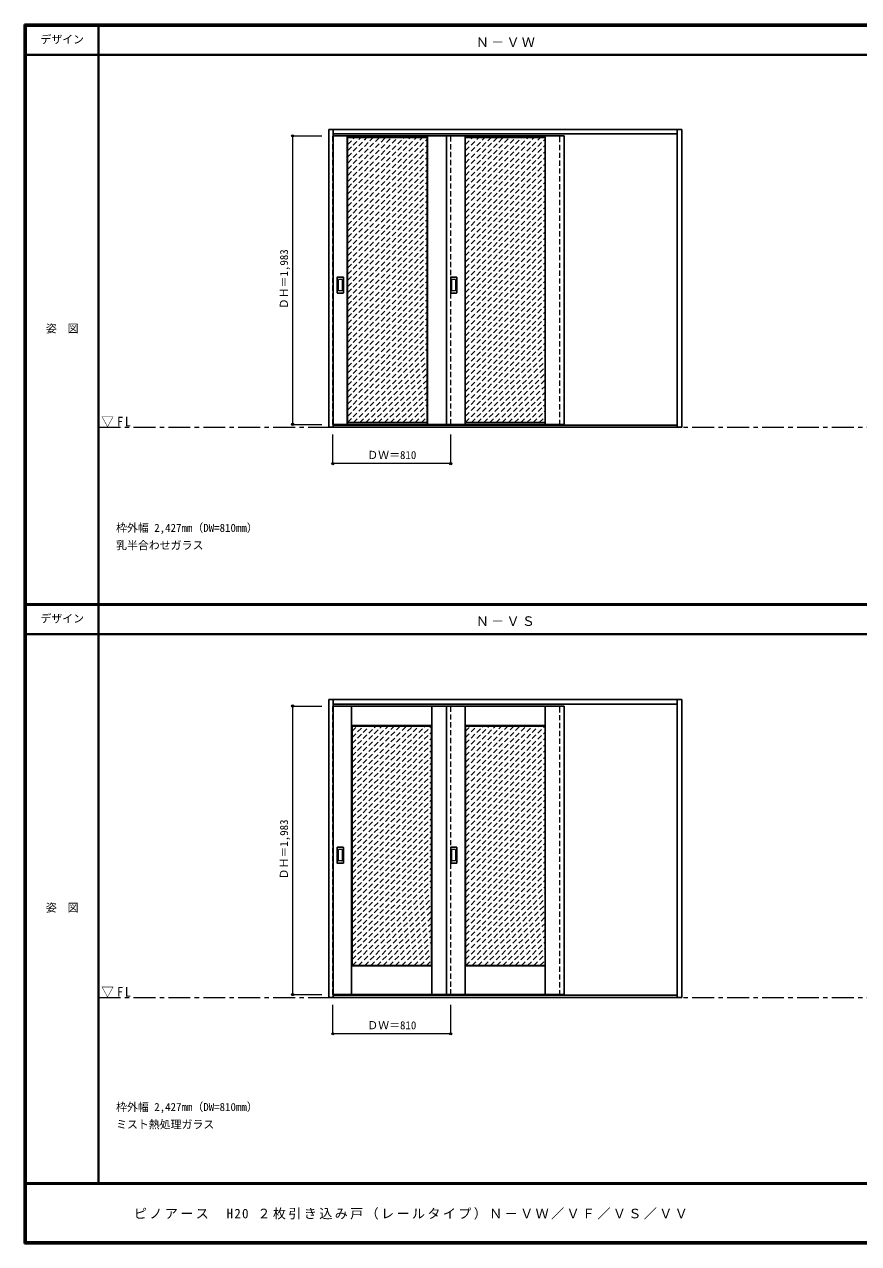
# Model space of a CAD drawing. Units: millimetres, scale not verified. Extents: x -6000 to 5700, y -4307 to 4260.
# Drawn here: x -6000 to -267, y -4205 to 4175 of the extents above; entities that cross this region are included whole.
import ezdxf
from ezdxf.enums import TextEntityAlignment as Align

# ---------------------------------------------------------------- set-up
doc = ezdxf.new("R2010")
doc.units = ezdxf.units.MM
doc.header["$LTSCALE"] = 30
doc.header["$PDMODE"] = 32
doc.header["$PDSIZE"] = 15
doc.linetypes.add('CHAIN1', pattern=[8, 5, -1, 1, -1])
doc.linetypes.add('DASHED1', pattern=[1.8, 1.2, -0.6])
for name, color, linetype, lineweight in [('0-1_通り芯', 7, 'CHAIN1', 18), ('0-2_扉', 3, 'Continuous', 25), ('0-3_仕上げ', 7, 'Continuous', 18), ('0-4_枠', 3, 'Continuous', 25), ('0-6_引手', 3, 'Continuous', 25), ('0-B_寸法', 4, 'Continuous', 9), ('0-C_ハッチ', 4, 'DASHED1', 9), ('F-1_枠', 6, 'Continuous', 40)]:
    doc.layers.add(name, color=color, linetype=linetype, lineweight=lineweight)
doc.layers.add('0-A_文字', color=7, linetype='Continuous')
doc.layers.add('F-A_文字', color=7, linetype='Continuous')
doc.styles.add('ＭＳ ゴシック', font='')
doc.styles.get('ＭＳ ゴシック').set_extended_font_data('MS Gothic')

msp = doc.modelspace()

# ---------------------------------------------------------------- linework, layer by layer
at = {"layer": '0-1_通り芯'}
for p, q in [((-5490, 1406), (5690, 1406)), ((-5490, -2513.25), (5700, -2513.25))]:
    msp.add_line(p, q, dxfattribs=at)
at = {"layer": '0-2_扉'}
for p, q in [((-3877, 3409), (-2290, 3409)), ((-3100, 3409), (-3100, 1426)), ((-3877, -510.25), (-2290, -510.25)), ((-3100, -510.25), (-3100, -2493.25))]:
    msp.add_line(p, q, dxfattribs=at)
at = {"layer": '0-2_扉', "color": 4, "linetype": 'DASHED1', "lineweight": 9}
for p, q in [((-3070, 1426), (-3070, 3409)), ((-3070, -2493.25), (-3070, -510.25))]:
    msp.add_line(p, q, dxfattribs=at)
for points in [[(-3877, 1426), (-3880, 1426), (-3880, 3409), (-3877, 3409)], [(-3877, -2493.25), (-3880, -2493.25), (-3880, -510.25), (-3877, -510.25)]]:
    msp.add_lwpolyline(points, dxfattribs=at)
at = {"layer": '0-2_扉'}
for points in [[(-3877, 1426), (-2290, 1426), (-2290, 3409)], [(-3877, -2493.25), (-2290, -2493.25), (-2290, -510.25)]]:
    msp.add_lwpolyline(points, dxfattribs=at)
at = {"layer": '0-3_仕上げ'}
for p, q in [((-3782, 1426), (-3782, 3409)), ((-3778, 1426), (-3778, 3409)), ((-3232, 1426), (-3232, 3409)), ((-3228, 1426), (-3228, 3409)), ((-2972, 1426), (-2972, 3409)), ((-2968, 1426), (-2968, 3409)), ((-2422, 1426), (-2422, 3409)), ((-2418, 1426), (-2418, 3409)), ((-3752, -2493.25), (-3752, -510.25)), ((-3750.5, -645.75), (-3750.5, -510.25)), ((-3749, -644.25), (-3749, -510.25)), ((-3201, -644.25), (-3201, -510.25)), ((-3199.5, -645.75), (-3199.5, -510.25)), ((-3198, -2493.25), (-3198, -510.25)), ((-2972, -2493.25), (-2972, -510.25)), ((-2970.5, -645.75), (-2970.5, -510.25)), ((-2969, -644.25), (-2969, -510.25)), ((-2421, -644.25), (-2421, -510.25)), ((-2419.5, -645.75), (-2419.5, -510.25)), ((-2418, -2493.25), (-2418, -510.25)), ((-3749, -644.25), (-3750.5, -645.75)), ((-3748, -648.25), (-3750.5, -645.75)), ((-3201, -644.25), (-3749, -644.25)), ((-3199.5, -645.75), (-3202, -648.25)), ((-3201, -644.25), (-3199.5, -645.75)), ((-2969, -644.25), (-2970.5, -645.75)), ((-2968, -648.25), (-2970.5, -645.75)), ((-2421, -644.25), (-2969, -644.25)), ((-2419.5, -645.75), (-2422, -648.25)), ((-2421, -644.25), (-2419.5, -645.75)), ((-3750.5, -2493.25), (-3750.5, -2295.75)), ((-3749, -2493.25), (-3749, -2297.25)), ((-3202, -2293.25), (-3199.5, -2295.75)), ((-3201, -2297.25), (-3199.5, -2295.75)), ((-3199.5, -2493.25), (-3199.5, -2295.75)), ((-2970.5, -2493.25), (-2970.5, -2295.75)), ((-2969, -2493.25), (-2969, -2297.25)), ((-2422, -2293.25), (-2419.5, -2295.75)), ((-2421, -2297.25), (-2419.5, -2295.75)), ((-2419.5, -2493.25), (-2419.5, -2295.75))]:
    msp.add_line(p, q, dxfattribs=at)
at = {"layer": '0-3_仕上げ', "color": 3, "lineweight": 25}
for p, q in [((-3232, 3397), (-3778, 3397)), ((-2422, 3397), (-2968, 3397)), ((-3778, 1438), (-3232, 1438)), ((-2968, 1438), (-2422, 1438)), ((-3748, -2293.25), (-3748, -648.25)), ((-3202, -648.25), (-3748, -648.25)), ((-3202, -2293.25), (-3202, -648.25)), ((-2968, -2293.25), (-2968, -648.25)), ((-2422, -648.25), (-2968, -648.25)), ((-2422, -2293.25), (-2422, -648.25)), ((-3202, -2293.25), (-3748, -2293.25)), ((-2422, -2293.25), (-2968, -2293.25))]:
    msp.add_line(p, q, dxfattribs=at)
at = {"layer": '0-3_仕上げ'}
for points in [[(-3201, -2493.25), (-3201, -2297.25), (-3749, -2297.25), (-3750.5, -2295.75), (-3748, -2293.25)], [(-2421, -2493.25), (-2421, -2297.25), (-2969, -2297.25), (-2970.5, -2295.75), (-2968, -2293.25)]]:
    msp.add_lwpolyline(points, dxfattribs=at)
at = {"layer": '0-4_枠'}
for p, q in [((-3907, 1406), (-3907, 3453)), ((-3907, 3453), (-1483, 3453)), ((-3877, 1406), (-3877, 3453)), ((-1513, 1406), (-1513, 3453)), ((-1483, 1406), (-1483, 3453)), ((-3877, 3423), (-1513, 3423)), ((-1483, 1406), (-3907, 1406)), ((-1513, 1421), (-3877, 1421)), ((-3907, -2513.25), (-3907, -466.25)), ((-3907, -466.25), (-1483, -466.25)), ((-3877, -2513.25), (-3877, -466.25)), ((-3877, -496.25), (-1513, -496.25)), ((-1513, -2513.25), (-1513, -466.25)), ((-1483, -2513.25), (-1483, -466.25)), ((-1483, -2513.25), (-3907, -2513.25)), ((-1513, -2498.25), (-3877, -2498.25))]:
    msp.add_line(p, q, dxfattribs=at)
at = {"layer": '0-4_枠', "color": 4, "linetype": 'DASHED1', "lineweight": 9}
for p, q in [((-2320, 1421), (-2320, 3423)), ((-2290, 1421), (-2290, 3423)), ((-2320, -2498.25), (-2320, -496.25)), ((-2290, -2498.25), (-2290, -496.25))]:
    msp.add_line(p, q, dxfattribs=at)
at = {"layer": '0-6_引手'}
for p, q in [((-3850, 2330), (-3850, 2437)), ((-3809.5, 2438.5), (-3848.5, 2438.5)), ((-3808, 2437), (-3808, 2330)), ((-3070, 2330), (-3070, 2437)), ((-3029.5, 2438.5), (-3068.5, 2438.5)), ((-3028, 2437), (-3028, 2330)), ((-3809.5, 2328.5), (-3848.5, 2328.5)), ((-3029.5, 2328.5), (-3068.5, 2328.5)), ((-3850, -1589.25), (-3850, -1482.25)), ((-3809.5, -1480.75), (-3848.5, -1480.75)), ((-3808, -1482.25), (-3808, -1589.25)), ((-3070, -1589.25), (-3070, -1482.25)), ((-3029.5, -1480.75), (-3068.5, -1480.75)), ((-3028, -1482.25), (-3028, -1589.25)), ((-3809.5, -1590.75), (-3848.5, -1590.75)), ((-3029.5, -1590.75), (-3068.5, -1590.75))]:
    msp.add_line(p, q, dxfattribs=at)
at = {"layer": '0-6_引手', "color": 7, "lineweight": 18}
for p, q in [((-3841.5, 2346), (-3841.5, 2421)), ((-3818, 2422.5), (-3840, 2422.5)), ((-3816.5, 2421), (-3816.5, 2346)), ((-3061.5, 2346), (-3061.5, 2421)), ((-3038, 2422.5), (-3060, 2422.5)), ((-3036.5, 2421), (-3036.5, 2346)), ((-3818, 2344.5), (-3840, 2344.5)), ((-3038, 2344.5), (-3060, 2344.5)), ((-3841.5, -1573.25), (-3841.5, -1498.25)), ((-3818, -1496.75), (-3840, -1496.75)), ((-3816.5, -1498.25), (-3816.5, -1573.25)), ((-3061.5, -1573.25), (-3061.5, -1498.25)), ((-3038, -1496.75), (-3060, -1496.75)), ((-3036.5, -1498.25), (-3036.5, -1573.25)), ((-3818, -1574.75), (-3840, -1574.75)), ((-3038, -1574.75), (-3060, -1574.75))]:
    msp.add_line(p, q, dxfattribs=at)
at = {"layer": '0-6_引手'}
for centre, start, end in [((-3848.5, 2437), 90, 180), ((-3809.5, 2437), 0, 90), ((-3068.5, 2437), 90, 180), ((-3029.5, 2437), 0, 90), ((-3848.5, 2330), 180, 270), ((-3809.5, 2330), 270, 0), ((-3068.5, 2330), 180, 270), ((-3029.5, 2330), 270, 0), ((-3848.5, -1482.25), 90, 180), ((-3809.5, -1482.25), 0, 90), ((-3068.5, -1482.25), 90, 180), ((-3029.5, -1482.25), 0, 90), ((-3848.5, -1589.25), 180, 270), ((-3809.5, -1589.25), 270, 0), ((-3068.5, -1589.25), 180, 270), ((-3029.5, -1589.25), 270, 0)]:
    msp.add_arc(centre, 1.5, start, end, dxfattribs=at)
at = {"layer": '0-6_引手', "color": 7, "lineweight": 18}
for centre, start, end in [((-3840, 2421), 90, 180), ((-3818, 2421), 0, 90), ((-3060, 2421), 90, 180), ((-3038, 2421), 0, 90), ((-3840, 2346), 180, 270), ((-3818, 2346), 270, 0), ((-3060, 2346), 180, 270), ((-3038, 2346), 270, 0), ((-3840, -1498.25), 90, 180), ((-3818, -1498.25), 0, 90), ((-3060, -1498.25), 90, 180), ((-3038, -1498.25), 0, 90), ((-3840, -1573.25), 180, 270), ((-3818, -1573.25), 270, 0), ((-3060, -1573.25), 180, 270), ((-3038, -1573.25), 270, 0)]:
    msp.add_arc(centre, 1.5, start, end, dxfattribs=at)
at = {"layer": '0-B_寸法'}
for p, q in [((-4157, 3409), (-3957, 3409)), ((-4157, 3409), (-4157, 1426)), ((-4157, 1426), (-3957, 1426)), ((-3880, 1156), (-3880, 1356)), ((-3070, 1156), (-3070, 1356)), ((-3070, 1156), (-3880, 1156)), ((-4157, -510.25), (-3957, -510.25)), ((-4157, -510.25), (-4157, -2493.25)), ((-4157, -2493.25), (-3957, -2493.25)), ((-3880, -2763.25), (-3880, -2563.25)), ((-3070, -2763.25), (-3070, -2563.25)), ((-3070, -2763.25), (-3880, -2763.25))]:
    msp.add_line(p, q, dxfattribs=at)
at = {"layer": '0-B_寸法', "color": 7}
for p in [(-4157, 3409), (-4157, 1426), (-3880, 1156), (-3070, 1156), (-4157, -510.25), (-4157, -2493.25), (-3880, -2763.25), (-3070, -2763.25)]:
    msp.add_point(p, dxfattribs=at)
at = {"layer": '0-C_ハッチ'}
for p, q in [((-3778, 2882.8), (-3263.8, 3397)), ((-3778, 2925.23), (-3306.23, 3397)), ((-3778, 2967.65), (-3348.65, 3397)), ((-3778, 3010.08), (-3391.08, 3397)), ((-3778, 3052.5), (-3433.5, 3397)), ((-3778, 3094.93), (-3475.93, 3397)), ((-3778, 3137.36), (-3518.36, 3397)), ((-3778, 3179.78), (-3560.78, 3397)), ((-3778, 3222.21), (-3603.21, 3397)), ((-3778, 3264.64), (-3645.64, 3397)), ((-3778, 3307.06), (-3688.06, 3397)), ((-3778, 3349.49), (-3730.49, 3397)), ((-3778, 3391.92), (-3772.92, 3397)), ((-3778, 2840.37), (-3232, 3386.37)), ((-2968, 2882.8), (-2453.8, 3397)), ((-2968, 2925.23), (-2496.23, 3397)), ((-2968, 2967.65), (-2538.65, 3397)), ((-2968, 3010.08), (-2581.08, 3397)), ((-2968, 3052.5), (-2623.5, 3397)), ((-2968, 3094.93), (-2665.93, 3397)), ((-2968, 3137.36), (-2708.36, 3397)), ((-2968, 3179.78), (-2750.78, 3397)), ((-2968, 3222.21), (-2793.21, 3397)), ((-2968, 3264.64), (-2835.64, 3397)), ((-2968, 3307.06), (-2878.06, 3397)), ((-2968, 3349.49), (-2920.49, 3397)), ((-2968, 3391.92), (-2962.92, 3397)), ((-2968, 2840.37), (-2422, 3386.37)), ((-3778, 2797.95), (-3232, 3343.95)), ((-3778, 2755.52), (-3232, 3301.52)), ((-2968, 2797.95), (-2422, 3343.95)), ((-2968, 2755.52), (-2422, 3301.52)), ((-3778, 2713.09), (-3232, 3259.09)), ((-3778, 2670.67), (-3232, 3216.67)), ((-2968, 2713.09), (-2422, 3259.09)), ((-2968, 2670.67), (-2422, 3216.67)), ((-3778, 2628.24), (-3232, 3174.24)), ((-3778, 2585.81), (-3232, 3131.81)), ((-2968, 2628.24), (-2422, 3174.24)), ((-2968, 2585.81), (-2422, 3131.81)), ((-3778, 2543.39), (-3232, 3089.39)), ((-3778, 2500.96), (-3232, 3046.96)), ((-2968, 2543.39), (-2422, 3089.39)), ((-2968, 2500.96), (-2422, 3046.96)), ((-3778, 2458.53), (-3232, 3004.53)), ((-3778, 2416.11), (-3232, 2962.11)), ((-2968, 2458.53), (-2422, 3004.53)), ((-2968, 2416.11), (-2422, 2962.11)), ((-3778, 2373.68), (-3232, 2919.68)), ((-3778, 2331.26), (-3232, 2877.26)), ((-2968, 2373.68), (-2422, 2919.68)), ((-2968, 2331.26), (-2422, 2877.26)), ((-3778, 2288.83), (-3232, 2834.83)), ((-3778, 2246.4), (-3232, 2792.4)), ((-2968, 2288.83), (-2422, 2834.83)), ((-2968, 2246.4), (-2422, 2792.4)), ((-3778, 2203.98), (-3232, 2749.98)), ((-3778, 2161.55), (-3232, 2707.55)), ((-2968, 2203.98), (-2422, 2749.98)), ((-2968, 2161.55), (-2422, 2707.55)), ((-3778, 2119.12), (-3232, 2665.12)), ((-3778, 2076.7), (-3232, 2622.7)), ((-2968, 2119.12), (-2422, 2665.12)), ((-2968, 2076.7), (-2422, 2622.7)), ((-3778, 2034.27), (-3232, 2580.27)), ((-3778, 1991.84), (-3232, 2537.84)), ((-2968, 2034.27), (-2422, 2580.27)), ((-2968, 1991.84), (-2422, 2537.84)), ((-3778, 1949.42), (-3232, 2495.42)), ((-3778, 1906.99), (-3232, 2452.99)), ((-2968, 1949.42), (-2422, 2495.42)), ((-2968, 1906.99), (-2422, 2452.99)), ((-3778, 1864.56), (-3232, 2410.56)), ((-3778, 1822.14), (-3232, 2368.14)), ((-2968, 1864.56), (-2422, 2410.56)), ((-2968, 1822.14), (-2422, 2368.14)), ((-3778, 1779.71), (-3232, 2325.71)), ((-3778, 1737.29), (-3232, 2283.29)), ((-2968, 1779.71), (-2422, 2325.71)), ((-2968, 1737.29), (-2422, 2283.29)), ((-3778, 1694.86), (-3232, 2240.86)), ((-3778, 1652.43), (-3232, 2198.43)), ((-2968, 1694.86), (-2422, 2240.86)), ((-2968, 1652.43), (-2422, 2198.43)), ((-3778, 1610.01), (-3232, 2156.01)), ((-3778, 1567.58), (-3232, 2113.58)), ((-2968, 1610.01), (-2422, 2156.01)), ((-2968, 1567.58), (-2422, 2113.58)), ((-3778, 1525.15), (-3232, 2071.15)), ((-3778, 1482.73), (-3232, 2028.73)), ((-2968, 1525.15), (-2422, 2071.15)), ((-2968, 1482.73), (-2422, 2028.73)), ((-3778, 1440.3), (-3232, 1986.3)), ((-3737.87, 1438), (-3232, 1943.87)), ((-2968, 1440.3), (-2422, 1986.3)), ((-2927.87, 1438), (-2422, 1943.87)), ((-3695.45, 1438), (-3232, 1901.45)), ((-3653.02, 1438), (-3232, 1859.02)), ((-2885.45, 1438), (-2422, 1901.45)), ((-2843.02, 1438), (-2422, 1859.02)), ((-3610.6, 1438), (-3232, 1816.6)), ((-3568.17, 1438), (-3232, 1774.17)), ((-2800.6, 1438), (-2422, 1816.6)), ((-2758.17, 1438), (-2422, 1774.17)), ((-3525.74, 1438), (-3232, 1731.74)), ((-3483.32, 1438), (-3232, 1689.32)), ((-2715.74, 1438), (-2422, 1731.74)), ((-2673.32, 1438), (-2422, 1689.32)), ((-3440.89, 1438), (-3232, 1646.89)), ((-3398.46, 1438), (-3232, 1604.46)), ((-2630.89, 1438), (-2422, 1646.89)), ((-2588.46, 1438), (-2422, 1604.46)), ((-3356.04, 1438), (-3232, 1562.04)), ((-3313.61, 1438), (-3232, 1519.61)), ((-2546.04, 1438), (-2422, 1562.04)), ((-2503.61, 1438), (-2422, 1519.61)), ((-3271.18, 1438), (-3232, 1477.18)), ((-2461.18, 1438), (-2422, 1477.18)), ((-3748, -683.19), (-3713.06, -648.25)), ((-3748, -1192.31), (-3203.94, -648.25)), ((-3748, -1149.88), (-3246.37, -648.25)), ((-3748, -1107.46), (-3288.8, -648.25)), ((-3748, -1065.03), (-3331.22, -648.25)), ((-3748, -1022.6), (-3373.65, -648.25)), ((-3748, -980.18), (-3416.07, -648.25)), ((-3748, -937.75), (-3458.5, -648.25)), ((-3748, -895.32), (-3500.93, -648.25)), ((-3748, -852.9), (-3543.35, -648.25)), ((-3748, -810.47), (-3585.78, -648.25)), ((-3748, -768.04), (-3628.21, -648.25)), ((-3748, -725.62), (-3670.63, -648.25)), ((-2968, -683.19), (-2933.06, -648.25)), ((-2968, -1192.31), (-2423.94, -648.25)), ((-2968, -1149.88), (-2466.37, -648.25)), ((-2968, -1107.46), (-2508.8, -648.25)), ((-2968, -1065.03), (-2551.22, -648.25)), ((-2968, -1022.6), (-2593.65, -648.25)), ((-2968, -980.18), (-2636.07, -648.25)), ((-2968, -937.75), (-2678.5, -648.25)), ((-2968, -895.32), (-2720.93, -648.25)), ((-2968, -852.9), (-2763.35, -648.25)), ((-2968, -810.47), (-2805.78, -648.25)), ((-2968, -768.04), (-2848.21, -648.25)), ((-2968, -725.62), (-2890.63, -648.25)), ((-3748, -1234.73), (-3202, -688.73)), ((-3748, -1277.16), (-3202, -731.16)), ((-2968, -1234.73), (-2422, -688.73)), ((-2968, -1277.16), (-2422, -731.16)), ((-3748, -1319.59), (-3202, -773.59)), ((-3748, -1362.01), (-3202, -816.01)), ((-2968, -1319.59), (-2422, -773.59)), ((-2968, -1362.01), (-2422, -816.01)), ((-3748, -1404.44), (-3202, -858.44)), ((-3748, -1446.87), (-3202, -900.87)), ((-2968, -1404.44), (-2422, -858.44)), ((-2968, -1446.87), (-2422, -900.87)), ((-3748, -1489.29), (-3202, -943.29)), ((-3748, -1531.72), (-3202, -985.72)), ((-2968, -1489.29), (-2422, -943.29)), ((-2968, -1531.72), (-2422, -985.72)), ((-3748, -1574.15), (-3202, -1028.15)), ((-3748, -1616.57), (-3202, -1070.57)), ((-2968, -1574.15), (-2422, -1028.15)), ((-2968, -1616.57), (-2422, -1070.57)), ((-3748, -1659), (-3202, -1113)), ((-3748, -1701.42), (-3202, -1155.42)), ((-2968, -1659), (-2422, -1113)), ((-2968, -1701.42), (-2422, -1155.42)), ((-3748, -1743.85), (-3202, -1197.85)), ((-3748, -1786.28), (-3202, -1240.28)), ((-2968, -1743.85), (-2422, -1197.85)), ((-2968, -1786.28), (-2422, -1240.28)), ((-3748, -1828.7), (-3202, -1282.7)), ((-3748, -1871.13), (-3202, -1325.13)), ((-2968, -1828.7), (-2422, -1282.7)), ((-2968, -1871.13), (-2422, -1325.13)), ((-3748, -1913.56), (-3202, -1367.56)), ((-3748, -1955.98), (-3202, -1409.98)), ((-2968, -1913.56), (-2422, -1367.56)), ((-2968, -1955.98), (-2422, -1409.98)), ((-3748, -1998.41), (-3202, -1452.41)), ((-3748, -2040.84), (-3202, -1494.84)), ((-2968, -1998.41), (-2422, -1452.41)), ((-2968, -2040.84), (-2422, -1494.84)), ((-3748, -2083.26), (-3202, -1537.26)), ((-3748, -2125.69), (-3202, -1579.69)), ((-2968, -2083.26), (-2422, -1537.26)), ((-2968, -2125.69), (-2422, -1579.69)), ((-3748, -2168.12), (-3202, -1622.12)), ((-3748, -2210.54), (-3202, -1664.54)), ((-2968, -2168.12), (-2422, -1622.12)), ((-2968, -2210.54), (-2422, -1664.54)), ((-3748, -2252.97), (-3202, -1706.97)), ((-3745.86, -2293.25), (-3202, -1749.39)), ((-2968, -2252.97), (-2422, -1706.97)), ((-2965.86, -2293.25), (-2422, -1749.39)), ((-3703.43, -2293.25), (-3202, -1791.82)), ((-3661, -2293.25), (-3202, -1834.25)), ((-2923.43, -2293.25), (-2422, -1791.82)), ((-2881, -2293.25), (-2422, -1834.25)), ((-3618.58, -2293.25), (-3202, -1876.67)), ((-3576.15, -2293.25), (-3202, -1919.1)), ((-2838.58, -2293.25), (-2422, -1876.67)), ((-2796.15, -2293.25), (-2422, -1919.1)), ((-3533.72, -2293.25), (-3202, -1961.53)), ((-3491.3, -2293.25), (-3202, -2003.95)), ((-2753.72, -2293.25), (-2422, -1961.53)), ((-2711.3, -2293.25), (-2422, -2003.95)), ((-3448.87, -2293.25), (-3202, -2046.38)), ((-3406.44, -2293.25), (-3202, -2088.81)), ((-2668.87, -2293.25), (-2422, -2046.38)), ((-2626.44, -2293.25), (-2422, -2088.81)), ((-3364.02, -2293.25), (-3202, -2131.23)), ((-3321.59, -2293.25), (-3202, -2173.66)), ((-2584.02, -2293.25), (-2422, -2131.23)), ((-2541.59, -2293.25), (-2422, -2173.66)), ((-3279.17, -2293.25), (-3202, -2216.09)), ((-3236.74, -2293.25), (-3202, -2258.51)), ((-2499.17, -2293.25), (-2422, -2216.09)), ((-2456.74, -2293.25), (-2422, -2258.51))]:
    msp.add_line(p, q, dxfattribs=at)
at = {"layer": 'F-1_枠'}
for p, q in [((-6000, 4175), (5700, 4175)), ((-6000, 4175), (-6000, -4205)), ((-6000, 4170), (5700, 4170)), ((-6000, 4165), (5700, 4165)), ((-5995, 4175), (-5995, -4205)), ((-5990, 4175), (-5990, -4205)), ((-5490, 4175), (-5490, -3790)), ((-6000, 3965), (5700, 3965)), ((-6000, 190.5), (5700, 190.5)), ((-6000, 187.5), (5700, 187.5)), ((-6000, 184.5), (5700, 184.5)), ((-6000, -15.5), (5700, -15.5)), ((5700, -3790), (-6000, -3790)), ((5700, -3795), (-6000, -3795)), ((5700, -4195), (-6000, -4195)), ((5700, -4200), (-6000, -4200)), ((5700, -4205), (-6000, -4205))]:
    msp.add_line(p, q, dxfattribs=at)

# ---------------------------------------------------------------- texts
at = {"layer": '0-A_文字', "style": 'ＭＳ ゴシック'}
for s, p in [('枠外幅 2,427mm（DW=810mm）', (-5370, 670.5)), ('乳半合わせガラス', (-5370, 550.5)), ('枠外幅 2,427mm（DW=810mm）', (-5370, -3310)), ('ミスト熱処理ガラス', (-5370, -3430))]:
    msp.add_text(s, height=54.99, dxfattribs=at).set_placement(p, align=Align.BOTTOM_LEFT)
at = {"layer": '0-A_文字', "char_height": 65.98, "attachment_point": 7, "style": 'ＭＳ ゴシック'}
for s, insert in [('\\T1.17;Ｎ－ＶＷ', (-2897.5, 4020)), ('\\T1.26;\\W0.95;▽FL', (-5471.25, 1406)), ('\\T1.17;Ｎ－ＶＳ', (-2897.5, 39.5)), ('\\T1.26;\\W0.95;▽FL', (-5471.25, -2513.25))]:
    msp.add_mtext(s, dxfattribs=dict(at, insert=insert))
at = {"layer": '0-B_寸法', "color": 7, "style": 'ＭＳ ゴシック'}
for p in [(-4172, 2217.25), (-4172, -1702)]:
    msp.add_text('ＤＨ＝1,983', height=54.99, rotation=90, dxfattribs=at).set_placement(p, align=Align.BOTTOM_LEFT)
for p in [(-3643.75, 1171), (-3643.75, -2748.25)]:
    msp.add_text('ＤＷ＝810', height=54.99, dxfattribs=at).set_placement(p, align=Align.BOTTOM_LEFT)
at = {"layer": 'F-A_文字', "style": 'ＭＳ ゴシック'}
for s, p in [('デザイン', (-5890, 4027.5)), ('姿\u3000図', (-5852.5, 2040.25)), ('デザイン', (-5890, 47)), ('姿\u3000図', (-5852.5, -1940.25))]:
    msp.add_text(s, height=54.99, dxfattribs=at).set_placement(p, align=Align.BOTTOM_LEFT)
at = {"layer": 'F-A_文字', "insert": (-5247.55, -4040), "char_height": 65.98, "attachment_point": 7, "style": 'ＭＳ ゴシック'}
msp.add_mtext('\\T1.18;ピノアース\u3000H20\\~２枚引き込み戸（レールタイプ）Ｎ－ＶＷ／ＶＦ／ＶＳ／ＶＶ', dxfattribs=at)

doc.saveas('drawing.dxf')
